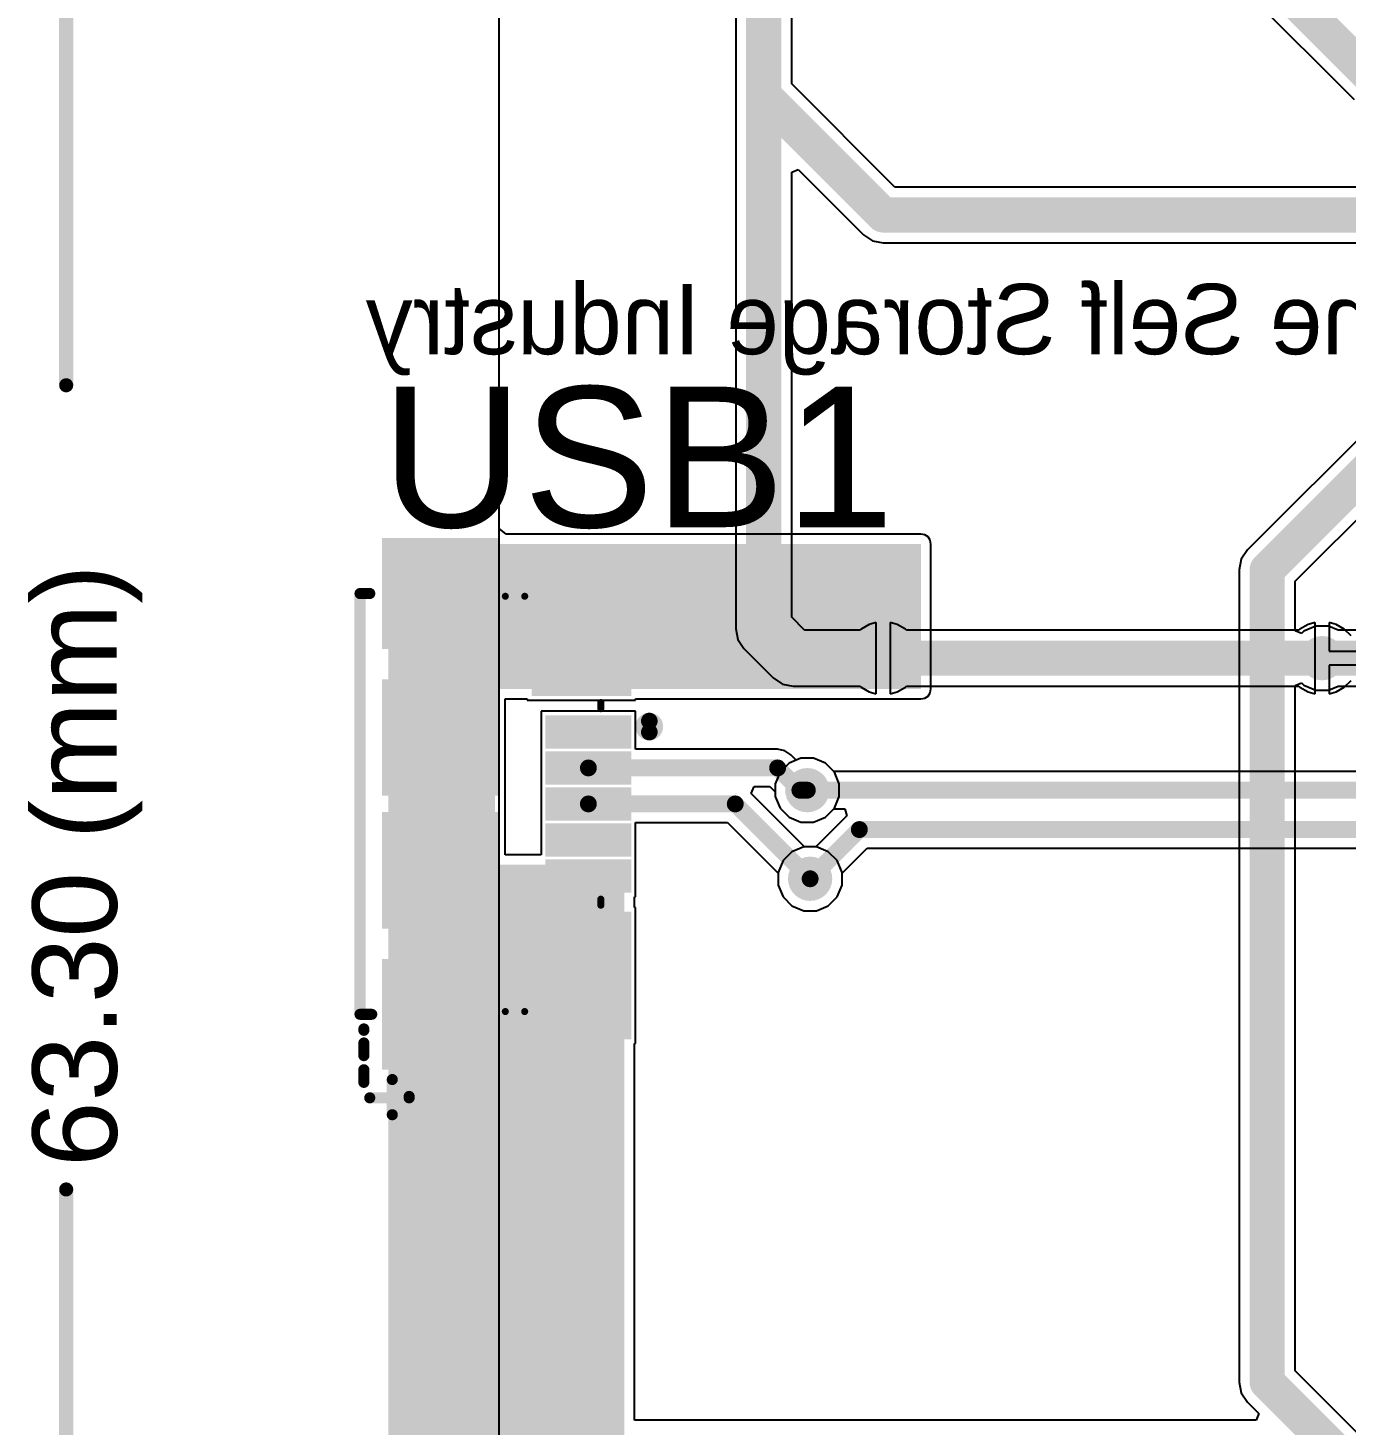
# Model space of a CAD drawing. Header units: millimetres. Extents: x -0.34 to 3.69, y -0.26 to 2.67.
# Drawn here: x -0.335 to 0.602, y 0.54 to 1.533 of the extents above; entities that cross this region are included whole.
import ezdxf

# ---------------------------------------------------------------- set-up
doc = ezdxf.new("R2010")
doc.units = ezdxf.units.MM
doc.header["$MEASUREMENT"] = 0
for name, color, linetype in [('BottomLayer', 5, 'Continuous'), ('BottomOverlay', 54, 'Continuous'), ('Mechanical1', 6, 'Continuous'), ('TopLayer', 1, 'Continuous'), ('TopOverlay', 2, 'Continuous'), ('TopPaste', 8, 'Continuous'), ('TopSolder', 216, 'Continuous'), ('ViaHoleLayer', 16, 'Continuous')]:
    doc.layers.add(name, color=color, linetype=linetype)
doc.styles.add('Agency FB', font='', dxfattribs={"height": 0.2})
doc.styles.add('Arial', font='', dxfattribs={"height": 0.2})
doc.styles.get('Agency FB').set_extended_font_data('Agency FB')
doc.styles.get('Arial').set_extended_font_data('Arial')

# ---------------------------------------------------------------- blocks, each defined once
blk = doc.blocks.new('10118192_0001LF_17')
at = {"layer": 'TopLayer'}
for points in [[(-0.18504, 0.09006), (-0.11417, 0.09006), (-0.11417, 0.01526), (-0.18504, 0.01526)], [(-0.00984, 0.01526), (-0.08465, 0.01526), (-0.08465, 0.09006), (-0.00984, 0.09006)], [(0.08465, 0.01526), (0.00984, 0.01526), (0.00984, 0.09006), (0.08465, 0.09006)], [(0.11417, 0.09006), (0.18504, 0.09006), (0.18504, 0.01526), (0.11417, 0.01526)], [(-0.08071, -0.07923), (-0.16339, -0.07923), (-0.16339, -0.01624), (-0.08071, -0.01624)], [(0.16339, -0.07923), (0.08071, -0.07923), (0.08071, -0.01624), (0.16339, -0.01624)], [(-0.04331, -0.07923), (-0.05906, -0.07923), (-0.05906, -0.02608), (-0.04331, -0.02608)], [(-0.01772, -0.07923), (-0.03346, -0.07923), (-0.03346, -0.02608), (-0.01772, -0.02608)], [(0.00787, -0.07923), (-0.00787, -0.07923), (-0.00787, -0.02608), (0.00787, -0.02608)], [(0.03346, -0.07923), (0.01772, -0.07923), (0.01772, -0.02608), (0.03346, -0.02608)], [(0.05906, -0.07923), (0.04331, -0.07923), (0.04331, -0.02608), (0.05906, -0.02608)]]:
    blk.add_hatch(color=1, dxfattribs=at).paths.add_polyline_path(points)
at = {"layer": 'TopPaste'}
for points in [[(-0.18504, 0.09006), (-0.11417, 0.09006), (-0.11417, 0.01526), (-0.18504, 0.01526)], [(-0.00984, 0.01526), (-0.08465, 0.01526), (-0.08465, 0.09006), (-0.00984, 0.09006)], [(0.08465, 0.01526), (0.00984, 0.01526), (0.00984, 0.09006), (0.08465, 0.09006)], [(0.11417, 0.09006), (0.18504, 0.09006), (0.18504, 0.01526), (0.11417, 0.01526)], [(-0.08071, -0.07923), (-0.16339, -0.07923), (-0.16339, -0.01624), (-0.08071, -0.01624)], [(0.16339, -0.07923), (0.08071, -0.07923), (0.08071, -0.01624), (0.16339, -0.01624)], [(-0.04331, -0.07923), (-0.05906, -0.07923), (-0.05906, -0.02608), (-0.04331, -0.02608)], [(-0.01772, -0.07923), (-0.03346, -0.07923), (-0.03346, -0.02608), (-0.01772, -0.02608)], [(0.00787, -0.07923), (-0.00787, -0.07923), (-0.00787, -0.02608), (0.00787, -0.02608)], [(0.03346, -0.07923), (0.01772, -0.07923), (0.01772, -0.02608), (0.03346, -0.02608)], [(0.05906, -0.07923), (0.04331, -0.07923), (0.04331, -0.02608), (0.05906, -0.02608)]]:
    blk.add_hatch(color=8, dxfattribs=at).paths.add_polyline_path(points)
at = {"layer": 'TopSolder'}
for points in [[(-0.18904, 0.09406), (-0.11017, 0.09406), (-0.11017, 0.01126), (-0.18904, 0.01126)], [(-0.00584, 0.01126), (-0.08865, 0.01126), (-0.08865, 0.09406), (-0.00584, 0.09406)], [(0.08865, 0.01126), (0.00584, 0.01126), (0.00584, 0.09406), (0.08865, 0.09406)], [(0.11017, 0.09406), (0.18904, 0.09406), (0.18904, 0.01126), (0.11017, 0.01126)], [(-0.07671, -0.08323), (-0.16739, -0.08323), (-0.16739, -0.01224), (-0.07671, -0.01224)], [(0.16739, -0.08323), (0.07671, -0.08323), (0.07671, -0.01224), (0.16739, -0.01224)], [(-0.03931, -0.08323), (-0.06305, -0.08323), (-0.06305, -0.02208), (-0.03931, -0.02208)], [(-0.01372, -0.08323), (-0.03746, -0.08323), (-0.03746, -0.02208), (-0.01372, -0.02208)], [(0.01187, -0.08323), (-0.01187, -0.08323), (-0.01187, -0.02208), (0.01187, -0.02208)], [(0.03746, -0.08323), (0.01372, -0.08323), (0.01372, -0.02208), (0.03746, -0.02208)], [(0.06306, -0.08323), (0.03931, -0.08323), (0.03931, -0.02208), (0.06306, -0.02208)]]:
    blk.add_hatch(color=216, dxfattribs=at).paths.add_polyline_path(points)
at = {"layer": 'TopOverlay'}
for points, const_width in [([(-0.198, 0.107), (-0.189, 0.107)], 0.00787), ([(-0.179, 0.107), (-0.17, 0.107)], 0.00787), ([(-0.161, 0.107), (-0.16, 0.107)], 0.00787), ([(-0.14961, 0.10974), (-0.14961, 0.10139)], 0.00787), ([(-0.14961, 0.10974), (0.14961, 0.10974)], 0.00787), ([(0.14961, 0.10974), (0.14961, 0.10279)], 0.00787), ([(-0.209, 0.10279), (-0.209, 0.07479)], 0.00787), ([(-0.221, 0.08679), (-0.196, 0.08679)], 0.00787), ([(-0.221, 0.08679), (-0.209, 0.07479)], 0.00787), ([(-0.196, 0.08679), (-0.208, 0.07479)], 0.00787), ([(-0.14764, 0.0064), (-0.14764, -0.00738)], 0.005), ([(0.14764, 0.0064), (0.14764, -0.00738)], 0.005), ([(-0.07205, -0.06152), (-0.06772, -0.06152)], 0.005), ([(0.06772, -0.06152), (0.07205, -0.06152)], 0.005)]:
    blk.add_lwpolyline(points, dxfattribs=dict(at, const_width=const_width))
for points, const_width in [([(-0.19997, 0.107, 1), (-0.19603, 0.107, 1)], 0.00394), ([(-0.19097, 0.107, 1), (-0.18703, 0.107, 1)], 0.00394), ([(-0.18097, 0.107, 1), (-0.17703, 0.107, 1)], 0.00394), ([(-0.17197, 0.107, 1), (-0.16803, 0.107, 1)], 0.00394), ([(-0.16297, 0.107, 1), (-0.15903, 0.107, 1)], 0.00394), ([(-0.16197, 0.107, 1), (-0.15803, 0.107, 1)], 0.00394), ([(-0.15157, 0.10974, 1), (-0.14764, 0.10974, 1)], 0.00394), ([(-0.15157, 0.10974, 1), (-0.14764, 0.10974, 1)], 0.00394), ([(0.14764, 0.10974, 1), (0.15157, 0.10974, 1)], 0.00394), ([(0.14764, 0.10974, 1), (0.15157, 0.10974, 1)], 0.00394), ([(-0.21097, 0.10279, 1), (-0.20703, 0.10279, 1)], 0.00394), ([(-0.15157, 0.10139, 1), (-0.14764, 0.10139, 1)], 0.00394), ([(0.14764, 0.10279, 1), (0.15157, 0.10279, 1)], 0.00394), ([(-0.22297, 0.08679, 1), (-0.21903, 0.08679, 1)], 0.00394), ([(-0.22297, 0.08679, 1), (-0.21903, 0.08679, 1)], 0.00394), ([(-0.19797, 0.08679, 1), (-0.19403, 0.08679, 1)], 0.00394), ([(-0.19797, 0.08679, 1), (-0.19403, 0.08679, 1)], 0.00394), ([(-0.21097, 0.07479, 1), (-0.20703, 0.07479, 1)], 0.00394), ([(-0.21097, 0.07479, 1), (-0.20703, 0.07479, 1)], 0.00394), ([(-0.20997, 0.07479, 1), (-0.20603, 0.07479, 1)], 0.00394), ([(-0.14889, 0.0064, 1), (-0.14639, 0.0064, 1)], 0.0025), ([(0.14639, 0.0064, 1), (0.14889, 0.0064, 1)], 0.0025), ([(-0.14889, -0.00738, 1), (-0.14639, -0.00738, 1)], 0.0025), ([(0.14639, -0.00738, 1), (0.14889, -0.00738, 1)], 0.0025), ([(-0.0733, -0.06152, 1), (-0.0708, -0.06152, 1)], 0.0025), ([(-0.06897, -0.06152, 1), (-0.06647, -0.06152, 1)], 0.0025), ([(0.06647, -0.06152, 1), (0.06897, -0.06152, 1)], 0.0025), ([(0.0708, -0.06152, 1), (0.0733, -0.06152, 1)], 0.0025), ([(0.05894, -0.096, 1), (0.05106, -0.096, 1)], 0.01181), ([(0.04811, -0.096, 1), (0.05402, -0.096, 1)], 0.00591), ([(0.05598, -0.096, 1), (0.06189, -0.096, 1)], 0.00591)]:
    blk.add_lwpolyline(points, format="xyb", close=True, dxfattribs=dict(at, const_width=const_width))

msp = doc.modelspace()

# ---------------------------------------------------------------- hatches: boundary and pattern name
at = {"layer": 'BottomLayer'}
h = msp.add_hatch(color=5, dxfattribs=at)
edge = h.paths.add_edge_path()
edge.add_arc((0.273, 1.08487), 0.01575, 0, 360)
h = msp.add_hatch(color=5, dxfattribs=at)
edge = h.paths.add_edge_path()
edge.add_arc((0.58505, 1.08487), 0.01575, 0, 360)
h = msp.add_hatch(color=5, dxfattribs=at)
edge = h.paths.add_edge_path()
edge.add_arc((0.219, 0.991), 0.01575, 0, 360)
h = msp.add_hatch(color=5, dxfattribs=at)
edge = h.paths.add_edge_path()
edge.add_arc((0.221, 0.928), 0.01575, 0, 360)
at = {"layer": 'TopLayer'}
for points in [[(-0.079, 1.063), (0.2998, 1.063), (0.2998, 1.166), (-0.079, 1.166)], [(-0.079, 0.791), (-0.003, 0.791), (-0.003, 1.156), (-0.079, 1.156)], [(-0.079, 0.486), (0.089, 0.486), (0.089, 0.938), (-0.079, 0.938)]]:
    msp.add_hatch(color=1, dxfattribs=at).paths.add_polyline_path(points)
h = msp.add_hatch(color=1, dxfattribs=at)
edge = h.paths.add_edge_path()
edge.add_arc((0.273, 1.08487), 0.01575, 0, 360)
h = msp.add_hatch(color=1, dxfattribs=at)
edge = h.paths.add_edge_path()
edge.add_arc((0.58505, 1.08487), 0.01575, 0, 360)
h = msp.add_hatch(color=1, dxfattribs=at)
edge = h.paths.add_edge_path()
edge.add_arc((0.219, 0.991), 0.01575, 0, 360)
h = msp.add_hatch(color=1, dxfattribs=at)
edge = h.paths.add_edge_path()
edge.add_arc((0.221, 0.928), 0.01575, 0, 360)
at = {"layer": 'ViaHoleLayer'}
h = msp.add_hatch(color=16, dxfattribs=at)
edge = h.paths.add_edge_path()
edge.add_arc((0.273, 1.08487), 0.00984, 0, 360)
h = msp.add_hatch(color=16, dxfattribs=at)
edge = h.paths.add_edge_path()
edge.add_arc((0.58505, 1.08487), 0.00984, 0, 360)
h = msp.add_hatch(color=16, dxfattribs=at)
edge = h.paths.add_edge_path()
edge.add_arc((0.219, 0.991), 0.00984, 0, 360)
h = msp.add_hatch(color=16, dxfattribs=at)
edge = h.paths.add_edge_path()
edge.add_arc((0.221, 0.928), 0.00984, 0, 360)

# ---------------------------------------------------------------- linework, layer by layer
at = {"layer": 'BottomLayer'}
for p, q in [((0.16812, 2.0509), (0.16812, 1.485)), ((0, 0.10543), (0, 2.04457)), ((0.20788, 1.49324), (0.20788, 2.04266)), ((0.28124, 1.41988), (0.20788, 1.49324)), ((0.16812, 1.485), (0.16812, 1.10575)), ((0.20788, 1.43047), (0.2125, 1.43238)), ((0.2125, 1.43238), (0.25894, 1.38594)), ((0.20788, 1.11398), (0.20788, 1.43047)), ((1.05125, 1.41988), (0.28124, 1.41988)), ((0.25894, 1.38594), (0.26539, 1.38163)), ((0.26539, 1.38163), (0.273, 1.38012)), ((0.273, 1.38012), (1.04302, 1.38012)), ((0.21711, 1.10475), (0.20788, 1.11398)), ((0.16812, 1.10575), (0.16963, 1.09814)), ((0.25647, 1.10475), (0.21711, 1.10475)), ((0.25719, 1.10547), (0.25647, 1.10475)), ((0.26306, 1.10886), (0.25719, 1.10547)), ((0.268, 1.11019), (0.26306, 1.10886)), ((0.268, 1.08487), (0.268, 1.11019)), ((0.28294, 1.10886), (0.278, 1.11019)), ((0.278, 1.11019), (0.278, 1.08487)), ((0.28881, 1.10547), (0.28294, 1.10886)), ((0.28953, 1.10475), (0.28881, 1.10547)), ((0.56852, 1.10475), (0.28953, 1.10475)), ((0.56924, 1.10547), (0.56852, 1.10475)), ((0.57511, 1.10886), (0.56924, 1.10547)), ((0.58005, 1.11019), (0.57511, 1.10886)), ((0.58005, 1.08487), (0.58005, 1.11019)), ((0.59499, 1.10886), (0.59005, 1.11019)), ((0.59005, 1.11019), (0.59005, 1.08987)), ((0.60086, 1.10547), (0.59499, 1.10886)), ((0.60565, 1.10068), (0.60086, 1.10547)), ((0.16963, 1.09814), (0.17394, 1.09169)), ((0.17394, 1.09169), (0.19482, 1.07081)), ((0.268, 1.05955), (0.268, 1.08487)), ((0.278, 1.08487), (0.278, 1.05955)), ((0.58005, 1.05955), (0.58005, 1.08487)), ((0.59005, 1.08987), (0.61037, 1.08987)), ((0.61037, 1.07987), (0.59005, 1.07987)), ((0.59005, 1.07987), (0.59005, 1.05955)), ((0.19482, 1.07081), (0.20127, 1.0665)), ((0.20127, 1.0665), (0.20888, 1.06499)), ((0.20888, 1.06499), (0.25647, 1.06499)), ((0.25647, 1.06499), (0.25719, 1.06427)), ((0.25719, 1.06427), (0.26306, 1.06088)), ((0.28294, 1.06088), (0.28881, 1.06427)), ((0.28881, 1.06427), (0.28953, 1.06499)), ((0.28953, 1.06499), (0.56852, 1.06499)), ((0.56852, 1.06499), (0.56924, 1.06427)), ((0.56924, 1.06427), (0.57511, 1.06088)), ((0.59499, 1.06088), (0.60086, 1.06427)), ((0.60086, 1.06427), (0.60565, 1.06906)), ((0.26306, 1.06088), (0.268, 1.05955)), ((0.278, 1.05955), (0.28294, 1.06088)), ((0.57511, 1.06088), (0.58005, 1.05955)), ((0.59005, 1.05955), (0.59499, 1.06088)), ((0.21448, 1.01375), (0.20611, 1.01028)), ((0.22352, 1.01375), (0.21448, 1.01375)), ((0.23189, 1.01028), (0.22352, 1.01375)), ((0.19972, 1.00389), (0.19625, 0.99552)), ((0.20611, 1.01028), (0.19972, 1.00389)), ((0.23792, 1.00425), (0.23189, 1.01028)), ((0.67051, 1.00425), (0.23792, 1.00425)), ((0.19625, 0.99552), (0.19625, 0.98648)), ((0.19625, 0.98648), (0.19972, 0.97811)), ((0.19972, 0.97811), (0.20611, 0.97172)), ((0.23189, 0.97172), (0.23792, 0.97775)), ((0.23792, 0.97775), (0.24567, 0.97775)), ((0.24567, 0.97775), (0.24719, 0.97275)), ((0.20611, 0.97172), (0.21448, 0.96825)), ((0.21448, 0.96825), (0.22352, 0.96825)), ((0.22352, 0.96825), (0.23189, 0.97172)), ((0.24663, 0.97237), (0.225, 0.95075)), ((0.24719, 0.97275), (0.24663, 0.97237)), ((0.20811, 0.94728), (0.20172, 0.94089)), ((0.21648, 0.95075), (0.20811, 0.94728)), ((0.225, 0.95075), (0.21648, 0.95075)), ((0.24375, 0.932), (0.26149, 0.94975)), ((0.26149, 0.94975), (0.727, 0.94975)), ((0.20172, 0.94089), (0.19825, 0.93252)), ((0.19825, 0.93252), (0.19825, 0.92348)), ((0.24375, 0.92348), (0.24375, 0.932)), ((0.19825, 0.92348), (0.20172, 0.91511)), ((0.20172, 0.91511), (0.20811, 0.90872)), ((0.23389, 0.90872), (0.24028, 0.91511)), ((0.24028, 0.91511), (0.24375, 0.92348)), ((0.20811, 0.90872), (0.21648, 0.90525)), ((0.21648, 0.90525), (0.22552, 0.90525)), ((0.22552, 0.90525), (0.23389, 0.90872))]:
    msp.add_line(p, q, dxfattribs=at)
for points, const_width in [([(0.188, 1.485), (0.188, 2.0509)], 0.025), ([(0.188, 1.10575), (0.188, 1.485)], 0.025), ([(0.188, 1.485), (0.273, 1.4)], 0.025), ([(0.273, 1.4), (1.05125, 1.4)], 0.025), ([(0.188, 1.10575), (0.20888, 1.08487)], 0.025), ([(0.20888, 1.08487), (0.273, 1.08487)], 0.025), ([(0.273, 1.08487), (0.58505, 1.08487)], 0.025), ([(0.219, 0.991), (0.676, 0.991)], 0.012), ([(0.221, 0.928), (0.256, 0.963)], 0.012), ([(0.256, 0.963), (0.727, 0.963)], 0.012)]:
    msp.add_lwpolyline(points, dxfattribs=dict(at, const_width=const_width))
for points, const_width in [([(0.18175, 1.485, 1), (0.19425, 1.485, 1)], 0.0125), ([(0.18175, 1.485, 1), (0.19425, 1.485, 1)], 0.0125), ([(0.18175, 1.485, 1), (0.19425, 1.485, 1)], 0.0125), ([(0.26675, 1.4, 1), (0.27925, 1.4, 1)], 0.0125), ([(0.26675, 1.4, 1), (0.27925, 1.4, 1)], 0.0125), ([(0.18175, 1.10575, 1), (0.19425, 1.10575, 1)], 0.0125), ([(0.18175, 1.10575, 1), (0.19425, 1.10575, 1)], 0.0125), ([(0.20263, 1.08487, 1), (0.21513, 1.08487, 1)], 0.0125), ([(0.20263, 1.08487, 1), (0.21513, 1.08487, 1)], 0.0125), ([(0.26675, 1.08487, 1), (0.27925, 1.08487, 1)], 0.0125), ([(0.26675, 1.08487, 1), (0.27925, 1.08487, 1)], 0.0125), ([(0.5788, 1.08487, 1), (0.5913, 1.08487, 1)], 0.0125), ([(0.216, 0.991, 1), (0.222, 0.991, 1)], 0.006), ([(0.253, 0.963, 1), (0.259, 0.963, 1)], 0.006), ([(0.253, 0.963, 1), (0.259, 0.963, 1)], 0.006), ([(0.218, 0.928, 1), (0.224, 0.928, 1)], 0.006)]:
    msp.add_lwpolyline(points, format="xyb", close=True, dxfattribs=dict(at, const_width=const_width))
at = {"layer": 'Mechanical1', "const_width": 0.01}
for points in [[(-0.308, 1.27891), (-0.308, 2.255)], [(-0.308, -0.237), (-0.308, 0.70709)]]:
    msp.add_lwpolyline(points, dxfattribs=at)
at = {"layer": 'Mechanical1', "const_width": 0.005}
for points in [[(-0.3105, 1.27891, 1), (-0.3055, 1.27891, 1)], [(-0.3105, 0.70709, 1), (-0.3055, 0.70709, 1)]]:
    msp.add_lwpolyline(points, format="xyb", close=True, dxfattribs=at)
at = {"layer": 'TopLayer'}
for p, q in [((0, 1.17714), (0, 2.04457)), ((0.48694, 1.60294), (0.60785, 1.48203)), ((0.64637, 1.27623), (0.53194, 1.1618)), ((0.56588, 1.13951), (0.68031, 1.25393)), ((0.00494, 1.17314), (0, 1.17714)), ((0.2998, 1.17314), (0.00494, 1.17314)), ((0.30253, 1.17259), (0.2998, 1.17314)), ((0.30485, 1.17105), (0.30253, 1.17259)), ((0.30639, 1.16873), (0.30485, 1.17105)), ((0.30694, 1.166), (0.30639, 1.16873)), ((0.30694, 1.063), (0.30694, 1.166)), ((0.52763, 1.15535), (0.52612, 1.14775)), ((0.53194, 1.1618), (0.52763, 1.15535)), ((0.52612, 1.14775), (0.52612, 0.57)), ((0.56588, 1.1044), (0.56588, 1.13951)), ((0.5705, 1.10249), (0.56588, 1.1044)), ((0.57217, 1.10415), (0.5705, 1.10249)), ((0.58053, 1.10762), (0.57217, 1.10415)), ((0.58958, 1.10762), (0.58053, 1.10762)), ((0.5965, 1.10475), (0.58958, 1.10762)), ((0.89813, 1.10475), (0.5965, 1.10475)), ((0.30639, 1.06027), (0.30694, 1.063)), ((0.56588, 1.06534), (0.5705, 1.06725)), ((0.56588, 0.57824), (0.56588, 1.06534)), ((0.5705, 1.06725), (0.57217, 1.06559)), ((0.57217, 1.06559), (0.58053, 1.06212)), ((0.58958, 1.06212), (0.5965, 1.06499)), ((0.5965, 1.06499), (0.88989, 1.06499)), ((0.00414, 0.94514), (0.00414, 1.05586)), ((0.00414, 1.05586), (0.0199, 1.05586)), ((0.0199, 1.05586), (0.0199, 1.05495)), ((0.0199, 1.05495), (0.09689, 1.05495)), ((0.09689, 1.05495), (0.09689, 1.05586)), ((0.09689, 1.05586), (0.2998, 1.05586)), ((0.2998, 1.05586), (0.30253, 1.05641)), ((0.30253, 1.05641), (0.30485, 1.05795)), ((0.30485, 1.05795), (0.30639, 1.06027)), ((0.58053, 1.06212), (0.58958, 1.06212)), ((0.09689, 1.0473), (0.02974, 1.0473)), ((0.02974, 1.0473), (0.02974, 1.01755)), ((0.09689, 1.02009), (0.09689, 1.0473)), ((0.02974, 1.01755), (0.02974, 0.99196)), ((0.19789, 1.02009), (0.09689, 1.02009)), ((0.20296, 1.01908), (0.19789, 1.02009)), ((0.20726, 1.01621), (0.20296, 1.01908)), ((0.21111, 1.01236), (0.20726, 1.01621)), ((0.21448, 1.01375), (0.21111, 1.01236)), ((0.22352, 1.01375), (0.21448, 1.01375)), ((0.23189, 1.01028), (0.22352, 1.01375)), ((0.23828, 1.00389), (0.23189, 1.01028)), ((0.24175, 0.99552), (0.23828, 1.00389)), ((0.17916, 0.98858), (0.18124, 0.99358)), ((0.18124, 0.99358), (0.1924, 0.99358)), ((0.1924, 0.99358), (0.19625, 0.98973)), ((0.24175, 0.98648), (0.24175, 0.99552)), ((0.02974, 0.99196), (0.02974, 0.94514)), ((0.217, 0.95075), (0.17916, 0.98858)), ((0.19625, 0.98973), (0.19625, 0.98648)), ((0.19625, 0.98648), (0.19972, 0.97811)), ((0.23828, 0.97811), (0.24175, 0.98648)), ((0.19972, 0.97811), (0.20611, 0.97172)), ((0.23189, 0.97172), (0.23828, 0.97811)), ((0.09689, 0.94078), (0.09689, 0.96799)), ((0.09689, 0.96799), (0.16227, 0.96799)), ((0.16227, 0.96799), (0.19825, 0.932)), ((0.20611, 0.97172), (0.21448, 0.96825)), ((0.21448, 0.96825), (0.22352, 0.96825)), ((0.22352, 0.96825), (0.23189, 0.97172)), ((0.02974, 0.94514), (0.00414, 0.94514)), ((0.22552, 0.95075), (0.217, 0.95075)), ((0.23389, 0.94728), (0.22552, 0.95075)), ((0.24028, 0.94089), (0.23389, 0.94728)), ((0.09689, 0.91519), (0.09689, 0.94078)), ((0.24375, 0.93252), (0.24028, 0.94089)), ((0.19825, 0.932), (0.19825, 0.92348)), ((0.24375, 0.92348), (0.24375, 0.93252)), ((0.09614, 0.90754), (0.09614, 0.91519)), ((0.09614, 0.91519), (0.09689, 0.91519)), ((0.19825, 0.92348), (0.20172, 0.91511)), ((0.20172, 0.91511), (0.20811, 0.90872)), ((0.23389, 0.90872), (0.24028, 0.91511)), ((0.24028, 0.91511), (0.24375, 0.92348)), ((0.09689, 0.90754), (0.09614, 0.90754)), ((0.09689, 0.81086), (0.09689, 0.90754)), ((0.20811, 0.90872), (0.21648, 0.90525)), ((0.21648, 0.90525), (0.22552, 0.90525)), ((0.22552, 0.90525), (0.23389, 0.90872)), ((0.09614, 0.54314), (0.09614, 0.81086)), ((0.09614, 0.81086), (0.09689, 0.81086)), ((0.62324, 0.52088), (0.56588, 0.57824)), ((0.52612, 0.57), (0.52763, 0.56239)), ((0.52763, 0.56239), (0.53194, 0.55594)), ((0.53194, 0.55594), (0.54013, 0.54776)), ((0.54013, 0.54776), (0.53821, 0.54314)), ((0.53821, 0.54314), (0.09614, 0.54314))]:
    msp.add_line(p, q, dxfattribs=at)
for points, const_width in [([(0.501, 1.617), (0.63, 1.488)], 0.025), ([(0.546, 1.14775), (0.66625, 1.26799)], 0.025), ([(0.546, 0.57), (0.546, 1.14775)], 0.025), ([(0.58505, 1.08487), (0.89813, 1.08487)], 0.025), ([(0.06331, 1.00683), (0.19789, 1.00683)], 0.012), ([(0.19789, 1.00683), (0.21372, 0.991)], 0.012), ([(0.21372, 0.991), (0.219, 0.991)], 0.012), ([(0.06331, 0.98124), (0.16776, 0.98124)], 0.012), ([(0.16776, 0.98124), (0.221, 0.928)], 0.012), ([(0.546, 0.57), (0.615, 0.501)], 0.025)]:
    msp.add_lwpolyline(points, dxfattribs=dict(at, const_width=const_width))
for points, const_width in [([(0.53975, 1.14775, 1), (0.55225, 1.14775, 1)], 0.0125), ([(0.53975, 1.14775, 1), (0.55225, 1.14775, 1)], 0.0125), ([(0.5788, 1.08487, 1), (0.5913, 1.08487, 1)], 0.0125), ([(0.06032, 1.00683, 1), (0.06631, 1.00683, 1)], 0.006), ([(0.19489, 1.00683, 1), (0.20089, 1.00683, 1)], 0.006), ([(0.19489, 1.00683, 1), (0.20089, 1.00683, 1)], 0.006), ([(0.21072, 0.991, 1), (0.21672, 0.991, 1)], 0.006), ([(0.21072, 0.991, 1), (0.21672, 0.991, 1)], 0.006), ([(0.216, 0.991, 1), (0.222, 0.991, 1)], 0.006), ([(0.06032, 0.98124, 1), (0.06631, 0.98124, 1)], 0.006), ([(0.16476, 0.98124, 1), (0.17076, 0.98124, 1)], 0.006), ([(0.16476, 0.98124, 1), (0.17076, 0.98124, 1)], 0.006), ([(0.218, 0.928, 1), (0.224, 0.928, 1)], 0.006), ([(0.53975, 0.57, 1), (0.55225, 0.57, 1)], 0.0125), ([(0.53975, 0.57, 1), (0.55225, 0.57, 1)], 0.0125)]:
    msp.add_lwpolyline(points, format="xyb", close=True, dxfattribs=dict(at, const_width=const_width))

# ---------------------------------------------------------------- block references
at = {"rotation": 90}
msp.add_blockref('10118192_0001LF_17', (0.01066, 0.98124), dxfattribs=at)

# ---------------------------------------------------------------- texts
at = {"layer": 'BottomOverlay', "style": 'Agency FB', "text_generation_flag": 2}
msp.add_text('Manufacturing Security Solutions for the Self Storage Industry', height=0.05, rotation=360, dxfattribs=at).set_placement((1.7335, 1.301))
at = {"layer": 'Mechanical1', "style": 'Arial'}
msp.add_text('63.30 (mm)', height=0.06, rotation=90, dxfattribs=at).set_placement((-0.27201, 0.72309))
at = {"layer": 'TopOverlay', "style": 'Arial'}
msp.add_text('USB1', height=0.1, dxfattribs=at).set_placement((-0.084, 1.178))

doc.saveas('drawing.dxf')
